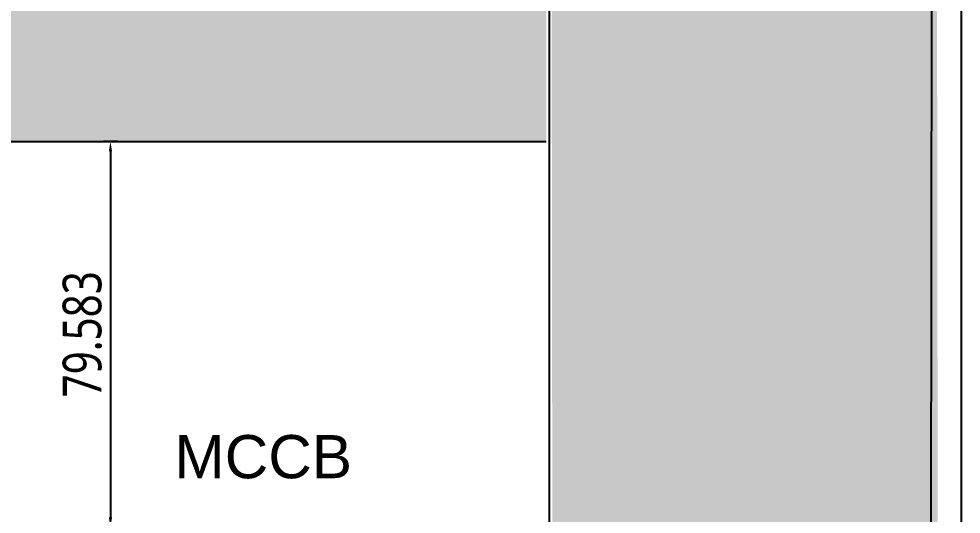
# Model space of a CAD drawing. Header units: millimetres. Extents: x -11 to 1219, y 0 to 1751.
# Drawn here: x 991.4 to 1186.1, y 478.1 to 580.4 of the extents above; entities that cross this region are included whole.
import ezdxf

# ---------------------------------------------------------------- set-up
doc = ezdxf.new("R2010")
doc.units = ezdxf.units.MM
doc.header["$LTSCALE"] = 10
doc.layers.get('0').update_dxf_attribs({"linetype": 'CONTINUOUS'})
doc.layers.get('Defpoints').update_dxf_attribs({"linetype": 'CONTINUOUS'})
for name, color, linetype in [('GRN_0.75mm^2', 3, 'CONTINUOUS'), ('PDF3_Text', 7, 'CONTINUOUS'), ('PSYMS', 7, 'CONTINUOUS')]:
    doc.layers.add(name, color=color, linetype=linetype)
doc.styles.add('PDF AdobeCorpID-MyriadBd', font='arial.ttf')
doc.styles.get("Standard").update_dxf_attribs({"font": '', "width": 0.8})
doc.styles.get('Standard').set_extended_font_data('Meiryo UI')
doc.dimstyles.get("Standard").update_dxf_attribs({"dimtxt": 8, "dimasz": 2, "dimexe": 1.5, "dimexo": 1.5, "dimgap": 1.8, "dimtad": 1, "dimdec": 3, "dimdsep": 46, "dimtxsty": 'Standard', "dimcen": 0, "dimclrd": 4, "dimclre": 4, "dimclrt": 4, "dimadec": 0, "dimazin": 0, "dimtfac": 1, "dimtdec": 3, "dimtmove": 0, "dimatfit": 3, "dimfxl": 1, "dimtolj": 1, "dimtzin": 1, "dimarcsym": 0})

# ---------------------------------------------------------------- blocks, each defined once
blk = doc.blocks.new('MCCB')
at = {"layer": 'PDF3_Text', "color": 252, "true_color": 0x909090, "insert": (-1.4858, 0.3562), "char_height": 0.22, "attachment_point": 4, "style": 'PDF AdobeCorpID-MyriadBd'}
blk.add_mtext('MCCB', dxfattribs=at)
blk = doc.blocks.new('*D200')
at = {"layer": 'Defpoints', "color": 0, "transparency": 16777216}
for p in [(1013.35, 555.04), (1010.36, 475.46), (1013.35, 475.46)]:
    blk.add_point(p, dxfattribs=at)
at = {"layer": 'PSYMS', "color": 4, "lineweight": -2, "transparency": 16777216}
for p, q in [((1011.85, 555.04), (1008.86, 555.04)), ((1010.36, 553.04), (1010.36, 477.46)), ((1011.85, 475.46), (1008.86, 475.46))]:
    blk.add_line(p, q, dxfattribs=at)
at = {"layer": 'PSYMS', "color": 4, "transparency": 16777216}
for points in [[(1010.02, 553.04), (1010.69, 553.04), (1010.36, 555.04)], [(1010.02, 477.46), (1010.69, 477.46), (1010.36, 475.46)]]:
    blk.add_solid(points, dxfattribs=at)
at = {"layer": 'PSYMS', "color": 4, "transparency": 16777216, "insert": (1004.56, 515.25), "char_height": 8, "attachment_point": 5, "rotation": 90}
blk.add_mtext('\\A1;79.583', dxfattribs=at)

msp = doc.modelspace()

# ---------------------------------------------------------------- hatches: boundary and pattern name
h = msp.add_hatch()
h.set_pattern_fill('CROSS', color=256)
h.set_pattern_definition([(0, (8920.7366, -13194.048), (6.35, 6.35), [3.175, -9.525]), (90, (8922.324, -13195.636), (-6.35, 6.35), [3.175, -9.525])])
h.paths.add_polyline_path([(1179.8499, 1605.2564), (1100.2166, 1605.247), (1101.8426, 335.0353), (1181.4759, 335.0447)])
h = msp.add_hatch()
h.set_pattern_fill('CROSS', color=256)
h.set_pattern_definition([(0, (8921.3084, -13194.049), (6.35, 6.35), [3.175, -9.525]), (90, (8922.896, -13195.637), (-6.35, 6.35), [3.175, -9.525])])
h.paths.add_polyline_path([(1100.4217, 555.0438), (1100.4217, 635.0438), (129.8279, 635.0438), (129.8279, 555.0438)])

# ---------------------------------------------------------------- linework, layer by layer
for p, q in [((1101.0296, 1605.2555), (1101.0296, 335.1333)), ((1181.6624, 1605.4294), (1179.6436, 335.0438)), ((129.8279, 555.0438), (1100.4217, 555.0438))]:
    msp.add_line(p, q)
at = {"layer": 'GRN_0.75mm^2'}
msp.add_line((1186.1388, 1689.915), (1186.1388, 0), dxfattribs=at)

# ---------------------------------------------------------------- block references
at = {"xscale": 40.55841776033333, "yscale": 40.55841776033333, "zscale": 40.55841776033333}
msp.add_blockref('MCCB', (1083.852, 475.461), dxfattribs=at)

# ---------------------------------------------------------------- dimensions: what is measured, and where the dimension line sits
at = {"layer": 'PSYMS', "color": 7, "true_color": 0xffffff}
dim = msp.add_linear_dim(base=(1010.3559, 475.461), p1=(1013.3506, 555.0438), p2=(1013.3506, 475.461), angle=90, dimstyle='Standard', dxfattribs=at)
dim.commit()
dim.dimension.update_dxf_attribs({"geometry": '*D200', "text_midpoint": (1004.5559, 515.2524)})

doc.saveas('drawing.dxf')
